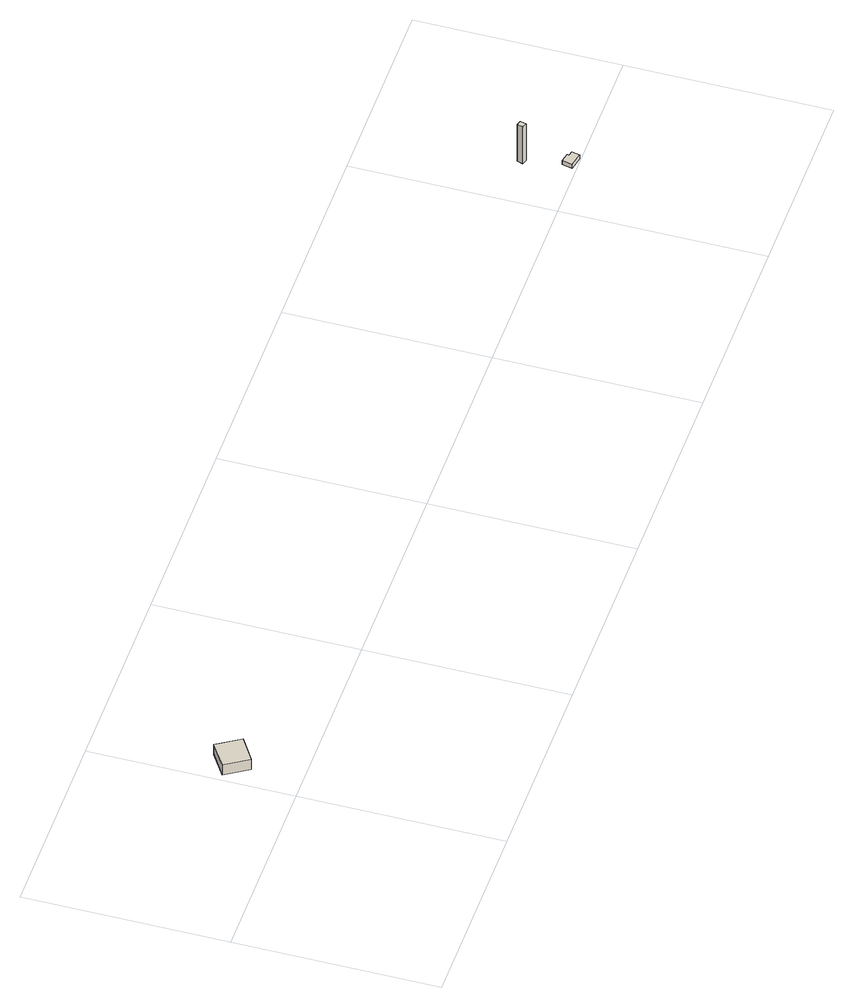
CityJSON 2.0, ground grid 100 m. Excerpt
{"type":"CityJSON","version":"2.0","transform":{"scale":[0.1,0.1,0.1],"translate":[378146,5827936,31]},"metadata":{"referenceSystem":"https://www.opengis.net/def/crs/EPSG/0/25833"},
"CityObjects":{
"building1":{"type":"Building","attributes":{"Gemeindeschluessel":"11000005","BezugspunktDach":"2200","function":"51001_9998","measuredHeight":6.27,"storeysAboveGround":0},"address":[{"country":"Germany","locality":"Berlin"}],"geometry":[{"type":"Solid","lod":"1","boundaries":[[[[0,1,2,3]],[[4,5,6,7]],[[4,7,3,2]],[[5,4,2,1]],[[6,5,1,0]],[[7,6,0,3]]]]}]},
"building2":{"type":"Building","attributes":{"Gemeindeschluessel":"11000005","BezugspunktDach":"2200","function":"31001_1312","measuredHeight":2.53,"storeysAboveGround":1},"address":[{"country":"Germany","locality":"Berlin","thoroughfareNumber":"84 (34)","thoroughfareName":"Niederneuendorfer Allee"}],"geometry":[{"type":"Solid","lod":"1","boundaries":[[[[8,9,10,11,12,13]],[[14,15,16,17,18,19]],[[14,19,13,12]],[[15,14,12,11]],[[16,15,11,10]],[[17,16,10,9]],[[18,17,9,8]],[[19,18,8,13]]]]}]},
"building3":{"type":"Building","attributes":{"Gemeindeschluessel":"11000005","BezugspunktDach":"2200","function":"31001_1312","measuredHeight":23.05,"storeysAboveGround":1},"address":[{"country":"Germany","locality":"Berlin","thoroughfareNumber":"84 (36)","thoroughfareName":"Niederneuendorfer Allee"}],"geometry":[{"type":"Solid","lod":"1","boundaries":[[[[20,21,22,23]],[[24,25,26,27]],[[24,27,23,22]],[[25,24,22,21]],[[26,25,21,20]],[[27,26,20,23]]]]}]}
},
"vertices":[
[77,237,102],[196,313,102],[122,428,102],[3,353,102],[122,428,40],[196,313,40],[77,237,40],[3,353,40],
[4361,7,33],[4369,49,33],[4345,53,33],[4347,63,33],[4302,73,33],[4291,21,33],[4302,73,8],[4347,63,8],[4345,53,8],[4369,49,8],[4361,7,8],[4291,21,8],
[4279,236,238],[4287,266,238],[4263,273,238],[4253,245,238],[4263,273,8],[4287,266,8],[4279,236,8],[4253,245,8]
]}
